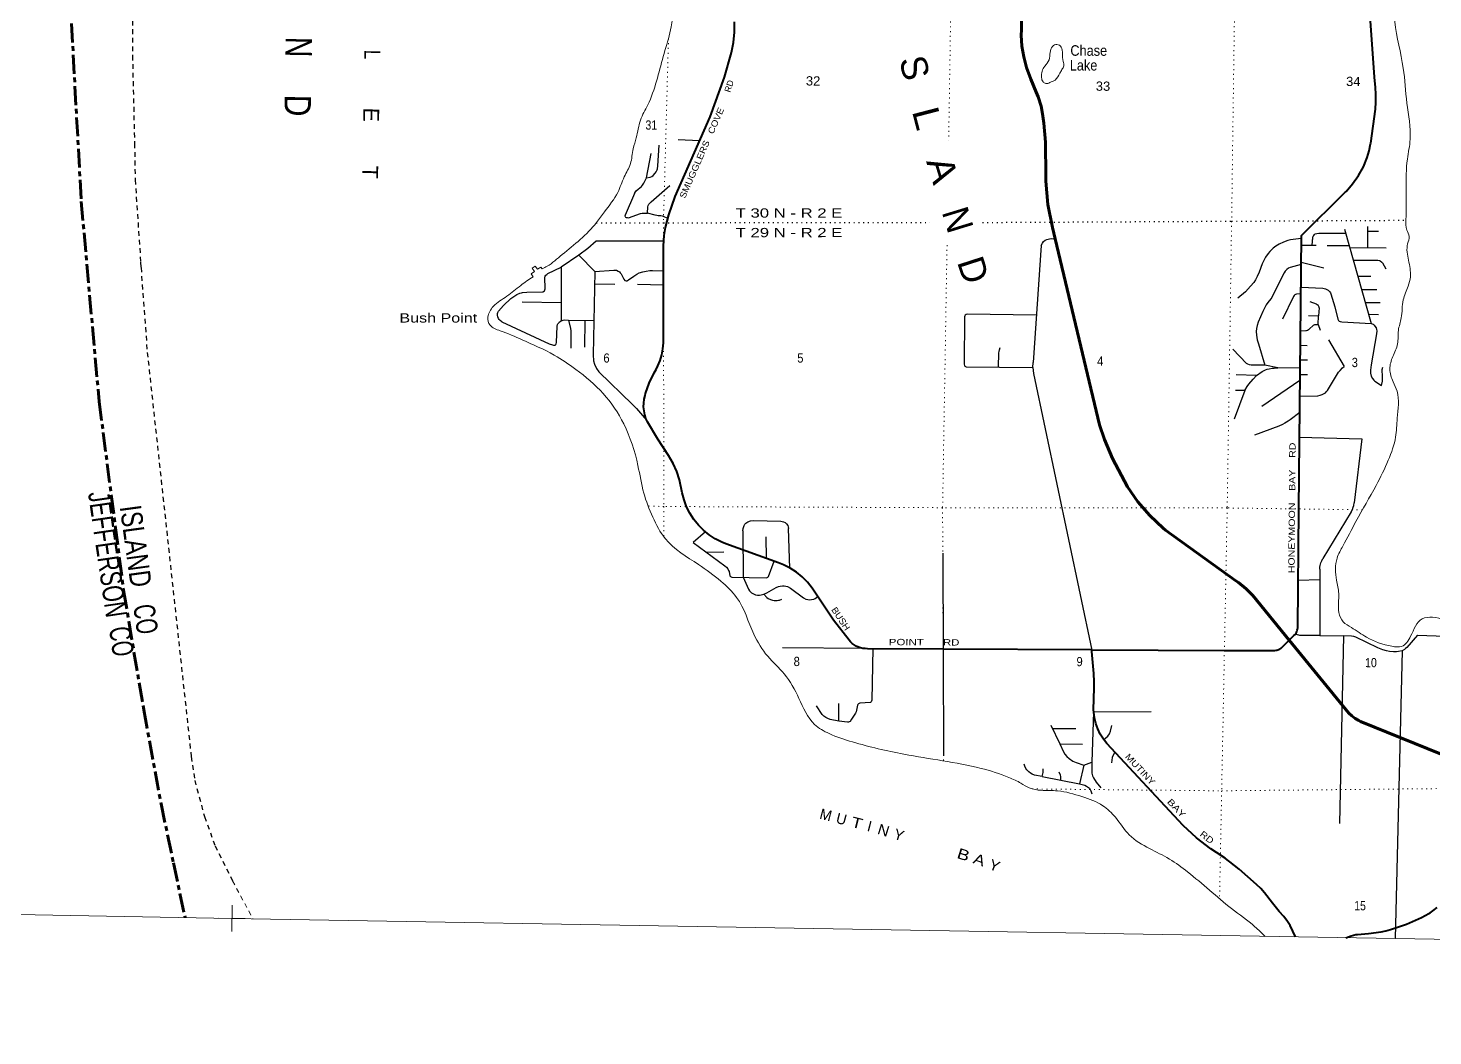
# Model space of a CAD drawing. Header units: feet. Extents: x -493433 to -244333, y 184684 to 373072.
# Drawn here: x -404579 to -377997, y 184934 to 204018 of the extents above; entities that cross this region are included whole.
import ezdxf
from ezdxf.enums import TextEntityAlignment as Align

# ---------------------------------------------------------------- set-up
doc = ezdxf.new("R2010")
doc.units = ezdxf.units.FT
doc.header["$LTSCALE"] = 60
for name, pattern in [('DOTTED', [1.5, 0.3, -1.2]), ('LONG_DASH_SHORT_DASH', [9.9, 6, -1.2, 1.5, -1.2]), ('SHORT_DASHED', [2.7, 1.5, -1.2])]:
    doc.linetypes.add(name, pattern=pattern)
for name, color, linetype, lineweight in [('11', 7, 'LONG_DASH_SHORT_DASH', 60), ('12', 7, 'LONG_DASH_SHORT_DASH', 13), ('23', 7, 'Continuous', 70), ('26', 7, 'Continuous', 40), ('27', 7, 'Continuous', 13), ('29', 7, 'Continuous', 25), ('33', 7, 'SHORT_DASHED', 25), ('39', 7, 'Continuous', 13), ('4', 7, 'Continuous', 13), ('41', 7, 'Continuous', 13), ('6', 7, 'DOTTED', 25), ('7', 7, 'DOTTED', 13)]:
    doc.layers.add(name, color=color, linetype=linetype, lineweight=lineweight)
doc.layers.add('42', color=7, linetype='Continuous')

msp = doc.modelspace()

# ---------------------------------------------------------------- linework, layer by layer
at = {"layer": '11'}
msp.add_lwpolyline([(-404160.52, 220592.79), (-404150.71, 217746.81), (-404126.18, 215249.21), (-404067.33, 212260.91), (-403851.54, 205886.88), (-403573.84, 200733.18), (-403573.84, 200733.18), (-403233.6, 196946.51), (-402772.6, 193374.28), (-402390.07, 191107.29), (-402061.5, 189326.08), (-401830.39, 188208.87), (-401606.95, 187175.87)], dxfattribs=at)
at = {"layer": '23'}
for points in [[(-385146.3, 200028.02), (-385197.31, 200240.9), (-385281.52, 200676.84), (-385319.7, 201119.2), (-385321.81, 201211.08), (-385328.89, 201858.27), (-385360.32, 202219.94), (-385382.66, 202394.91), (-385412.43, 202537.34), (-385467.11, 202714.42), (-385502.98, 202806.63), (-385605.95, 203053.79), (-385684.51, 203271.33), (-385739.6, 203471.43), (-385773.48, 203676.19), (-385785.76, 203883.37), (-385783.73, 203987.79), (-385750.63, 205675.76)], [(-380715.39, 192429.8), (-381403.6, 193272.86), (-381533.25, 193402.54), (-381675.74, 193517.96), (-381725.63, 193552.91), (-383056.67, 194510.42), (-383102.01, 194548.37), (-383352.71, 194785.76), (-383577.21, 195048.06), (-383773.07, 195332.38), (-384059.37, 195865.05), (-384213.09, 196227.53), (-384302.63, 196507.37), (-385146.3, 200028.02)], [(-377201.93, 189946.49), (-377251.9, 189974.87), (-377276.57, 189988.88), (-377301.9, 190002.5), (-377632.75, 190180.33), (-377838.5, 190270.18), (-379367.14, 190888.62), (-379398.45, 190904.51), (-379466.4, 190945.71), (-379529.67, 190993.79), (-379587.57, 191048.22), (-380715.39, 192429.8)]]:
    msp.add_lwpolyline(points, dxfattribs=at)
at = {"layer": '26'}
for points in [[(-380715.39, 192429.8), (-380630.1, 192513.51), (-380605.13, 192538.02), (-380586.83, 192563.05), (-380579.61, 192574.67), (-380569.87, 192594.78), (-380562.29, 192615.79), (-380556.95, 192637.48), (-380553.9, 192659.61), (-380553.18, 192681.94), (-380553.2, 192682.98), (-380535.13, 194900.2), (-380481.87, 200092.92), (-379656.72, 200909.18), (-379640.69, 200925.54), (-379515.39, 201069.43), (-379405.81, 201225.63), (-379313.16, 201392.43), (-379238.45, 201567.99), (-379200.21, 201694.54), (-379175.41, 201824.39), (-379173.29, 201840.59), (-379084.52, 202483.1), (-379074.1, 202618.11), (-379077.57, 202764.94), (-379085.52, 202892.28), (-379104.15, 203088.29), (-379197.86, 204418.73)], [(-384453.16, 192245.81), (-387259.38, 192258.81), (-388693.53, 192266.59), (-388738.15, 192267.23), (-388782.46, 192272.52), (-388825.97, 192282.42), (-388868.21, 192296.81), (-388908.71, 192315.54), (-388947.04, 192338.4), (-388982.76, 192365.14), (-389015.5, 192395.47), (-389042.06, 192425.5), (-389340.34, 192808.43), (-389745.45, 193415.55), (-389833.68, 193524.8), (-389932.85, 193624.23), (-390041.86, 193712.75), (-390159.54, 193789.38), (-390284.57, 193853.3), (-390382.11, 193892.37), (-391375.46, 194252.83), (-391453.77, 194285.07), (-391576.31, 194348.11), (-391691.59, 194423.61), (-391798.34, 194510.74), (-391895.41, 194608.56), (-391981.72, 194715.99), (-392056.32, 194831.85), (-392118.41, 194954.87), (-392167.3, 195083.71), (-392202.45, 195216.95), (-392251.25, 195461.01), (-392304.05, 195621.85), (-392373.37, 195776.28), (-392458.45, 195922.63), (-392459.62, 195924.41), (-392664.07, 196233.11), (-392858.05, 196559.33), (-392887.41, 196627.27), (-392909.51, 196697.9), (-392924.1, 196770.45), (-392931.03, 196844.13), (-392930.22, 196918.13), (-392921.68, 196991.65), (-392905.51, 197063.86), (-392895.79, 197095.69), (-392824.72, 197295.72), (-392733.13, 197487.23), (-392697.21, 197550.49), (-392661.07, 197620.17), (-392618.09, 197724.77), (-392586.28, 197833.3), (-392565.99, 197944.55), (-392557.44, 198057.31), (-392556.83, 199896.28), (-392543.18, 200087.69), (-392516.67, 200244.86), (-392455.94, 200483.69), (-392334.13, 200832.14), (-391675.07, 202334.9), (-391399.86, 203085.93), (-391271.92, 203553.36), (-391271.61, 203554.54), (-391231.81, 203746.06), (-391212.26, 203940.69), (-391213.15, 204136.3)], [(-384453.16, 192245.81), (-381938.49, 192234.16), (-381011, 192234.71), (-380986.15, 192234.72), (-380961, 192236.4), (-380950.71, 192237.86), (-380933.51, 192242.18), (-380916.85, 192248.27), (-380900.91, 192256.07), (-380894.17, 192260.29), (-380869.09, 192278.94), (-380844.17, 192303.4), (-380715.39, 192429.8)], [(-380595.3, 186809.12), (-380700.51, 187021.82), (-380750.42, 187102.82), (-380820.22, 187195.1), (-380906.18, 187293.17), (-381034.66, 187446.03), (-381184.42, 187640.78), (-381184.45, 187640.83), (-381255.32, 187726.17), (-381334.71, 187803.64), (-381664.61, 188092.78), (-381838.75, 188232.38), (-381863.7, 188252.38), (-381888.75, 188271.48), (-381927.69, 188301.18), (-382092.41, 188408.56), (-382201.04, 188479.11), (-382471.93, 188684.31), (-382719.88, 188916.69), (-384165.69, 190469.01), (-384232.66, 190555.35), (-384290.24, 190648.22), (-384337.8, 190746.6), (-384374.81, 190849.41), (-384400.87, 190955.52), (-384415.7, 191063.78), (-384418.59, 191110.93), (-384406.49, 191525.16), (-384404.34, 191637.41), (-384415.58, 191798.97), (-384450.59, 192215.26), (-384453.16, 192245.81)], [(-379647.24, 186793.04), (-379544.08, 186829.98), (-379499.52, 186843.06), (-379453.84, 186851.42), (-379426.58, 186854.09), (-379214.77, 186875.3), (-378977.23, 186907.79), (-378884.46, 186924.08), (-378799.67, 186948.01), (-378497.27, 187051.57), (-378214.51, 187175.97), (-378074.49, 187252.21), (-378049.59, 187265.77), (-378024.49, 187283.2), (-378000.14, 187300.11), (-377916.7, 187368.75)]]:
    msp.add_lwpolyline(points, dxfattribs=at)
at = {"layer": '29'}
for p, q in [((-392275.95, 201910.14), (-391872.58, 201889.07)), ((-393104.02, 200888.65), (-393281.79, 200475.6)), ((-379667.76, 200207.52), (-379164.44, 198424.97)), ((-379228.6, 199860.73), (-379225.43, 200260.49)), ((-379222.07, 200175.66), (-379024.46, 200174.99)), ((-392553.6, 199983.5), (-393830.65, 199982.3)), ((-385407.36, 199904.28), (-385562.9, 197685.13)), ((-380483.33, 199910.59), (-380206.88, 199908.99)), ((-380284.25, 199909.35), (-380269.89, 200048.63)), ((-380153.61, 200134.55), (-379642.13, 200132.6)), ((-379999.12, 199899.24), (-379583.13, 199899.97)), ((-394155.27, 199719.19), (-393855.58, 199409.06)), ((-379571.92, 199863.5), (-378883.57, 199857.96)), ((-394492.88, 199489.34), (-394490.47, 198475.74)), ((-393855.58, 199409.06), (-393888.83, 197832.38)), ((-380488.64, 199587.39), (-380060.98, 199477.74)), ((-379502.26, 199626.7), (-379036.27, 199622.95)), ((-393860.8, 199174.86), (-393476.11, 199167.75)), ((-393046.32, 199166.31), (-392557.02, 199154.44)), ((-380492.07, 199109.85), (-380077.66, 199091.84)), ((-379417.02, 199320.82), (-379168.32, 199319.13)), ((-379347.35, 199069.48), (-379055.28, 199069.87)), ((-394489.58, 198818.54), (-395232.34, 198826.52)), ((-385506.7, 198580.7), (-386809.23, 198600.88)), ((-380348.59, 198577.52), (-380160.45, 198567.43)), ((-380170.61, 198406.99), (-380160.45, 198567.43)), ((-380151.11, 198719.19), (-380161.32, 198571.93)), ((-379272.07, 198822.5), (-378994.7, 198821.03)), ((-379209.86, 198598.54), (-379028.78, 198595.16)), ((-395611.85, 198458.81), (-394719.75, 198041.39)), ((-394355.19, 198489.71), (-393875.03, 198482.44)), ((-394046.54, 198483.27), (-394050.58, 197973.02)), ((-386858.3, 198550.22), (-386863.6, 197652.05)), ((-379974.91, 198116.17), (-379678.24, 197613.05)), ((-380503.51, 198011.37), (-380374.15, 198009.69)), ((-386826.34, 197605.78), (-385564.51, 197589.75)), ((-385564.51, 197589.75), (-385562.9, 197685.13)), ((-385564.51, 197589.75), (-385554.16, 197479.17)), ((-380929.1, 197584.31), (-381176.69, 197633.94)), ((-380512.27, 197577.95), (-380929.1, 197584.31)), ((-380509.76, 197736.85), (-380371.66, 197735.96)), ((-385554.16, 197479.17), (-384452.69, 192240.26)), ((-381333.46, 197441.09), (-381721.59, 197451.81)), ((-380513.52, 197345.27), (-381234, 196850.23)), ((-380513.53, 197460.29), (-380370.43, 197459.74)), ((-381556.81, 197153.04), (-381756.49, 196612.14)), ((-381556.81, 197153.04), (-381729.99, 197155.07)), ((-379544.98, 194857.37), (-380079.17, 193974.98)), ((-390605.17, 193974.12), (-390612.33, 194387.68)), ((-390163.59, 193794.49), (-390189.19, 194543.82)), ((-391742.34, 194096.45), (-391415.7, 194099.36)), ((-387271.38, 194076.46), (-387255.64, 190239.54)), ((-390566.92, 193634.63), (-390459.71, 193921.13)), ((-391260.76, 193619.44), (-390609.3, 193610.49)), ((-380546.16, 193561.88), (-380136.81, 193574.32)), ((-380137.66, 193772.14), (-380136.81, 193574.32)), ((-380137.23, 193574.4), (-380134.94, 192517.34)), ((-380134.94, 192517.34), (-379686.52, 192510.53)), ((-379686.52, 192510.53), (-379767.04, 188955.82)), ((-378287.25, 192519.59), (-377208.78, 192484.98)), ((-388743.62, 192269.76), (-390303.31, 192284.33)), ((-388593.12, 192267.52), (-388615.4, 191289.27)), ((-378580.84, 192227.33), (-378709, 186777.15)), ((-389235.79, 190896.51), (-389238.99, 191228.84)), ((-384417.15, 191070.93), (-384449.73, 190114.9)), ((-384417.15, 191070.93), (-383325.87, 191076.26)), ((-385224.71, 190816.94), (-385055.61, 190464.3)), ((-385195.85, 190758.09), (-384751, 190754.58)), ((-385055.61, 190464.3), (-384624.21, 190458.77)), ((-384603.16, 190058.81), (-384449.73, 190114.9)), ((-384603.16, 190058.81), (-384682.38, 189707.37))]:
    msp.add_line(p, q, dxfattribs=at)
for points in [[(-392876.99, 201182.04), (-392809.23, 201192.8), (-392777.34, 201206.63), (-392750.77, 201226.83), (-392710.38, 201268.31), (-392691.25, 201298.08), (-392676.37, 201331.05), (-392669.99, 201351.25), (-392662.55, 201409.74), (-392638.1, 201798.96)], [(-393104.02, 200888.65), (-393086.64, 200919.51), (-393073.89, 200936.52), (-393037.75, 200969.49), (-392973.98, 201020.53), (-392952.72, 201043.93), (-392930.4, 201080.09), (-392876.99, 201182.04), (-392786.37, 201642.64)], [(-392860.28, 200513.52), (-392850.14, 200636.63), (-392842.7, 200661.09), (-392831.01, 200683.42), (-392809.75, 200710.01), (-392788.49, 200730.21), (-392433.49, 201038.61)], [(-393281.79, 200475.6), (-393285.4, 200459.03), (-393282.21, 200448.4), (-393274.77, 200438.83), (-393260.95, 200431.38), (-393245.01, 200429.26), (-393226.94, 200428.19), (-393199.3, 200431.38), (-393148.29, 200448.4), (-392988.85, 200507.95), (-392960.15, 200514.33), (-392919.76, 200515.39), (-392860.28, 200513.52)], [(-392475.06, 200413.8), (-392554.13, 200447.33), (-392574.86, 200454.78), (-392605.15, 200460.1), (-392656.17, 200464.35), (-392682.22, 200468.6), (-392715.69, 200474.98), (-392860.28, 200513.52)], [(-393830.65, 199982.3), (-393985.84, 199847.55), (-394155.27, 199719.19), (-394492.88, 199489.34)], [(-385407.36, 199904.28), (-385385.46, 199946.45), (-385362.08, 199976.23), (-385334.44, 199999.62), (-385302.55, 200016.64), (-385251.54, 200029.4), (-385213.27, 200033.65), (-385145.25, 200029.4)], [(-380488.02, 200035.94), (-380692.56, 200007.58), (-380739.33, 199996.94), (-380826.49, 199965.04), (-380903.03, 199926.75), (-380966.81, 199890.59), (-381019.96, 199848.05), (-381083.73, 199788.49), (-381115.62, 199752.33), (-381166.65, 199680.02), (-381230.43, 199552.39), (-381285.7, 199399.25), (-381321.84, 199316.29), (-381355.86, 199252.48), (-381387.75, 199201.43), (-381447.27, 199129.11), (-381545.07, 199022.76), (-381685.38, 198903.64)], [(-380284.25, 199909.35), (-380268.44, 200061.83), (-380259.41, 200079.91), (-380249.84, 200093.73), (-380234.96, 200109.69), (-380221.67, 200119.26), (-380190.31, 200128.83), (-380153.61, 200134.55)], [(-395611.85, 198458.81), (-395643.96, 198479.98), (-395666.81, 198501.24), (-395676.91, 198516.13), (-395692.32, 198552.29), (-395698.17, 198579.94), (-395696.57, 198613.97), (-395688.6, 198635.24), (-395675.31, 198660.76), (-395581.78, 198762.85), (-395445.73, 198894.72), (-395388.33, 198938.32), (-395333.06, 198971.28), (-395271.41, 198998.93), (-395244.84, 199007.44), (-395224.65, 199011.69), (-395143.87, 199018.07), (-394846.26, 199022.33), (-394834.03, 199025.52), (-394825.53, 199029.77), (-394810.12, 199043.6), (-394800.02, 199060.61), (-394795.24, 199079.75), (-394799.49, 199298.82), (-394793.64, 199321.15), (-394782.48, 199339.23), (-394764.95, 199355.18), (-394742.09, 199371.14), (-394492.88, 199489.34)], [(-393855.58, 199409.06), (-393497.98, 199437.07), (-393466.63, 199437.06), (-393446.96, 199432.81), (-393412.95, 199417.92), (-393389.04, 199400.91), (-393373.09, 199384.96), (-393357.68, 199364.75), (-393306.66, 199264.79), (-393290.19, 199241.39), (-393279.56, 199236.08), (-393264.14, 199232.89), (-393245.55, 199233.95), (-393234.92, 199238.2), (-393215.25, 199249.9), (-393119.59, 199322.21), (-393061.67, 199358.37), (-393013.3, 199381.77), (-392943.69, 199405.16), (-392885.76, 199417.92), (-392814.01, 199427.49), (-392762.46, 199428.56), (-392558.02, 199418.81)], [(-380489.89, 199543.84), (-380695.21, 199487.53), (-380729.75, 199471.59), (-380758.99, 199447.12), (-380789.27, 199417.35), (-380814.26, 199383.31), (-381028.98, 198947.26), (-381047.04, 198915.37), (-381065.13, 198889.83), (-381122.53, 198821.76), (-381153.34, 198774.98), (-381216.07, 198651.6), (-381303.23, 198447.4), (-381323.95, 198383.61), (-381333, 198328.29), (-381338.3, 198272.99), (-381335.12, 198204.92)], [(-379036.27, 199622.95), (-379008.82, 199618.34), (-378991.81, 199609.83), (-378963.11, 199585.37), (-378953.55, 199575.79), (-378884.45, 199457.74)], [(-380493.22, 198986.38), (-380578.82, 198978.09), (-380596.35, 198972.77), (-380609.11, 198965.33), (-380619.74, 198954.69), (-380634.09, 198935.55), (-380844.56, 198508.01)], [(-380328.35, 198839.84), (-380208.34, 198794.12), (-380193.99, 198787.21), (-380181.44, 198778.08)], [(-380077.66, 199091.84), (-380055.3, 199087.64), (-380028.72, 199079.13), (-379979.82, 199053.6), (-379966.01, 199042.97), (-379950.06, 199025.95), (-379936.25, 199007.87), (-379926.67, 198987.66), (-379854.38, 198738.79), (-379792.73, 198504.82), (-379783.7, 198483.55), (-379771.47, 198470.79), (-379750.75, 198460.16), (-379722.58, 198455.9), (-379164.44, 198424.97)], [(-386809.23, 198600.88), (-386829.4, 198595.88), (-386846.93, 198583.12), (-386854.91, 198570.35), (-386858.3, 198550.22)], [(-380151.11, 198719.19), (-380151.73, 198733.5), (-380155.99, 198747.32), (-380161.83, 198759.56), (-380170.34, 198769.13), (-380181.44, 198778.08)], [(-394719.75, 198041.39), (-394657.05, 198017.38), (-394637.92, 198012.06), (-394623.04, 198012.06), (-394607.1, 198016.32), (-394594.34, 198025.89), (-394585.84, 198039.71), (-394581.59, 198062.04), (-394567.77, 198373.63), (-394561.39, 198404.47), (-394552.89, 198420.42), (-394531.63, 198444.88), (-394522.07, 198453.39), (-394490.47, 198475.74)], [(-394490.47, 198475.74), (-394455.11, 198486.36), (-394425.34, 198490.61), (-394355.19, 198489.71)], [(-394355.19, 198489.71), (-394317.99, 198326.84), (-394309.49, 198283.24), (-394307.36, 198247.08), (-394309.49, 197955.7)], [(-380500.44, 198287.78), (-380399.15, 198292.13), (-380386.12, 198294.79), (-380370.45, 198299.57), (-380351.04, 198308.62), (-380339.62, 198315.53), (-380254.58, 198389.97), (-380241.03, 198399.02), (-380228.01, 198402.74), (-380170.61, 198406.99), (-380128.35, 198296.39)], [(-379164.44, 198424.97), (-379129.87, 198410.19), (-379110.21, 198395.3), (-379092.67, 198376.16), (-379071.94, 198339.99), (-379062.9, 198312.34), (-379057.06, 198282.56), (-379061.31, 198229.38), (-379167.61, 197644.42), (-379180.37, 197538.07), (-379178.24, 197482.76), (-379163.36, 197427.46), (-379142.1, 197384.91), (-379116.59, 197353.01), (-379094.26, 197333.86), (-378966.78, 197251.96), (-378951.82, 197332.8), (-378950.76, 197367.9), (-378952.89, 197442.35), (-378959.26, 197525.31), (-378956.07, 197556.14), (-378944.38, 197597.63)], [(-381335.12, 198204.92), (-381320.23, 198113.46), (-381298.97, 198039.02), (-381176.69, 197633.94)], [(-393888.83, 197832.38), (-393880.08, 197717.49), (-393864.14, 197653.69), (-393824.81, 197570.74), (-393779.11, 197509.06), (-393141.37, 196892.27), (-393066.96, 196815.7), (-392877.77, 196594.5)], [(-386217.7, 197600.5), (-386211.32, 197866.36), (-386207.07, 197896.14), (-386198.57, 197923.79), (-386185.81, 197970.58)], [(-381176.69, 197633.94), (-381407.4, 197633.78), (-381434.5, 197635.91), (-381469.05, 197644.42), (-381500.41, 197655.06), (-381526.45, 197669.94), (-381783.7, 197935.83)], [(-386863.6, 197652.05), (-386861.01, 197631.34), (-386853.31, 197617.52), (-386842.94, 197609.54), (-386826.34, 197605.78), (-386826.34, 197605.78)], [(-381333.46, 197441.09), (-381226.15, 197515.73), (-381166.62, 197546.57), (-381133.67, 197558.27), (-381095.4, 197566.78), (-381040.13, 197577.42), (-381001.86, 197581.67), (-380929.1, 197584.31)], [(-380514.13, 197047.28), (-380176.41, 197055.21), (-380127.51, 197065.85), (-380089.25, 197080.74), (-380031.84, 197112.64), (-380008.46, 197133.92), (-379991.45, 197155.19), (-379783.1, 197499.78), (-379753.34, 197535.94), (-379708.69, 197586.99), (-379678.24, 197613.05)], [(-381556.81, 197153.04), (-381508.37, 197230.69), (-381477.55, 197275.36), (-381397.82, 197370.02), (-381333.46, 197441.09)], [(-380517.87, 196738.71), (-380699.95, 196598.95), (-380735.56, 196574.48), (-380797.75, 196537.26), (-380845.05, 196510.67), (-380910.42, 196479.83), (-381371.77, 196311.79)], [(-380524.39, 196269.96), (-379342.02, 196243.4), (-379486.61, 195025.56)], [(-379544.98, 194857.37), (-379520.13, 194902.72), (-379503.12, 194945.26), (-379495.68, 194975.04), (-379486.61, 195025.56)], [(-391055.34, 194500.8), (-391047.78, 194545.24), (-391029.18, 194597.35), (-391014.83, 194623.94), (-390999.95, 194640.95), (-390959.03, 194669.66), (-390911.73, 194685.62), (-390850.62, 194690.93), (-390334.04, 194680.3), (-390282.48, 194671.79), (-390251.14, 194654.77), (-390226.15, 194632.44), (-390204.37, 194599.47), (-390194.26, 194572.89), (-390189.19, 194543.82)], [(-391763.23, 194477.91), (-391995.41, 194279.69), (-391393.49, 193837.2)], [(-391055.34, 194500.8), (-391049.7, 193618.01), (-390950.14, 193395.38)], [(-391393.49, 193837.2), (-391365.05, 193808.28), (-391340.08, 193776.38), (-391323.6, 193749.79), (-391314.57, 193727.46), (-391297.56, 193648.76), (-391292.78, 193637.07), (-391285.34, 193631.75), (-391274.71, 193624.31), (-391260.76, 193619.44)], [(-380137.66, 193772.14), (-380133.99, 193809.43), (-380130.8, 193839.21), (-380115.92, 193892.39), (-380101.04, 193931.74), (-380079.17, 193974.98)], [(-390609.3, 193610.49), (-390594.97, 193613.67), (-390582.22, 193620.05), (-390572.65, 193627.49), (-390566.92, 193634.63)], [(-390950.14, 193395.38), (-390927.13, 193359.5), (-390892.05, 193326.53), (-390854.85, 193305.26), (-390812.33, 193289.31), (-390775.13, 193280.81), (-390737.93, 193279.74), (-390707.1, 193284), (-390657.65, 193297.84)], [(-390657.65, 193297.84), (-390599.75, 193326.54), (-390421.18, 193423.31), (-390376.54, 193442.46), (-390345.72, 193453.09), (-390306.39, 193459.47), (-390272.37, 193458.41), (-390239.42, 193452.03), (-390207.54, 193441.39), (-390154.39, 193409.49), (-389904.6, 193226.57), (-389863.15, 193207.43), (-389823.82, 193195.73), (-389787.68, 193193.61), (-389757.92, 193195.73), (-389713.28, 193203.18), (-389687.77, 193213.81), (-389636.75, 193252.1)], [(-390657.65, 193297.84), (-390598.69, 193235.08), (-390572.11, 193214.87), (-390528.53, 193195.73), (-390495.58, 193187.22), (-390459.44, 193181.9), (-390402.05, 193180.84), (-390378.66, 193182.97), (-390359.53, 193188.28), (-390315.95, 193202.11)], [(-380134.94, 192517.34), (-380512.38, 192519.4), (-380535.77, 192521.52), (-380561.28, 192527.91), (-380600.61, 192543.86)], [(-378580.84, 192227.33), (-378650.06, 192210.98), (-378686.73, 192207.79), (-378740.41, 192208.85), (-378816.42, 192216.29), (-378876.47, 192226.93), (-378941.84, 192243.95), (-379041.76, 192280.1), (-379452.06, 192486.43), (-379492.46, 192499.18), (-379537.1, 192505.57), (-379686.52, 192510.53)], [(-378287.25, 192519.59), (-378491.16, 192288.61), (-378512.42, 192267.34), (-378535.8, 192251.38), (-378580.84, 192227.33)], [(-389235.79, 190896.51), (-389405.03, 190928.41), (-389448.61, 190942.23), (-389484.75, 190962.44), (-389521.95, 190987.96), (-389552.77, 191018.8), (-389662.25, 191184.7)], [(-388615.4, 191289.27), (-388623.77, 191261.28), (-388631.74, 191252.77), (-388640.78, 191246.39), (-388840.61, 191237.88), (-388863.99, 191225.12), (-388879.4, 191211.29), (-388885.25, 191197.47), (-388912.89, 191071.98), (-388922.98, 191048.58), (-388995.79, 190929.48), (-389025.56, 190889.07), (-389039.9, 190878.43), (-389055.32, 190874.18), (-389074.45, 190874.18), (-389235.79, 190896.51)], [(-384225.88, 190548.13), (-384150.99, 190612.57), (-384119.1, 190657.24), (-384099.96, 190701.9), (-384074.45, 190810.38)], [(-385055.61, 190464.3), (-384986.45, 190314.8), (-384960.94, 190268), (-384922.67, 190227.59), (-384878.03, 190187.18), (-384807.87, 190138.26), (-384744.1, 190108.48), (-384603.16, 190058.81)], [(-385390.52, 189845.93), (-385537.05, 189874.53), (-385579.56, 189890.48), (-385611.45, 189909.62), (-385645.47, 189935.14), (-385682.67, 189975.56), (-385698.61, 189997.89), (-385718.81, 190043.62), (-385732.63, 190082.97)], [(-384449.73, 190114.9), (-384451.79, 189997.89), (-384447.54, 189906.43), (-384436.91, 189857.51), (-384422.03, 189823.48), (-384371.01, 189740.53), (-384281.72, 189629.93)], [(-384018.45, 190306.7), (-384053.2, 190238.23), (-384063.83, 190206.32), (-384078.71, 190104.23)], [(-385390.52, 189845.93), (-385372.29, 189923.45), (-385369.1, 189948.97), (-385369.1, 189990.44)], [(-385390.52, 189845.93), (-385038.34, 189776.58), (-384682.38, 189707.37)], [(-385038.34, 189776.58), (-385037.47, 189845.81), (-385044.91, 189873.46), (-385071.48, 189927.7)], [(-384682.38, 189707.37), (-384580.93, 189680.98), (-384549.58, 189666.08), (-384530.98, 189653.32), (-384496.65, 189622.58), (-384487.4, 189610.78), (-384470.93, 189576.75), (-384447.54, 189515.07)]]:
    msp.add_lwpolyline(points, dxfattribs=at)
at = {"layer": '33', "lineweight": 13}
msp.add_line((-400709.5, 187871.52), (-400324.63, 187152.92), dxfattribs=at)
at = {"layer": '33'}
msp.add_lwpolyline([(-402623.43, 221141.35), (-402554.78, 219848.29), (-402537.61, 218091.53), (-402515.53, 216863.45), (-402527.81, 215039.29), (-402544.96, 213266.47), (-402559.67, 210881.56), (-402579.3, 208506.47), (-402598.91, 206101.94), (-402603.81, 203496.22), (-402564.58, 201832.68), (-402552.32, 201143.21), (-402449.33, 199583.93), (-402441.97, 199483.33), (-402324.26, 197877.45), (-401491.92, 190222.06), (-401426.71, 189773.19), (-401240.34, 189086.18), (-401039.25, 188531.67), (-400709.5, 187871.52)], dxfattribs=at)
at = {"layer": '39'}
msp.add_lwpolyline([(-394850, 199457.44), (-394875.95, 199491.98), (-394942.86, 199452.13), (-394982.23, 199512.96), (-395039.55, 199473.1), (-394995.66, 199410.16), (-395056.56, 199364.21), (-395024.7, 199309.43)], dxfattribs=at)
for points in [[(-395885.85, 216207.95), (-395885.63, 216200.15), (-395870.32, 216095.03), (-395869.58, 215933.5), (-395882.71, 215804.38), (-395969.97, 215742.49), (-395991, 215635.65), (-396080.61, 215531.37), (-396269.63, 215359.25), (-396390.25, 215162.35), (-396519.12, 214941.28), (-396595.56, 214717.78), (-396635.54, 214510.13), (-396674.6, 214419.59), (-396650.79, 214368.92), (-396726.83, 214193.87), (-396806.93, 214016.83), (-396874.75, 213861.9), (-396931.15, 213874.47), (-396990.8, 213986), (-396995.43, 214165.74), (-396999.53, 214412.11), (-396974.07, 214569.39), (-396896.44, 214689.91), (-396820.69, 214826.6), (-396766.34, 215064.42), (-396752.73, 215254.11), (-396713.21, 215403.2), (-396672.23, 215481.62), (-396739.64, 215482.5), (-396801.43, 215474.58), (-396826.99, 215305.18), (-396859.5, 215022.77), (-396947.92, 214813.49), (-397052.06, 214658.86), (-397125.82, 214518.12), (-397180.65, 214219.73), (-397188.94, 213937.12), (-397104.87, 213597.23), (-396566.93, 212983.13), (-395988.82, 212600.91), (-395615.7, 212323.31), (-395364.12, 211986.11), (-395178.65, 211455.61), (-395194.62, 210967.11), (-395240.74, 210749.42), (-395235.39, 210660.54), (-395134.96, 210603.19), (-394960.36, 210482.66), (-394260.09, 209982.35), (-393655.3, 209402.03), (-393145.8, 208763.93), (-392974.63, 208465.75), (-392555.77, 207594.16), (-392417.92, 207165), (-392373.74, 206883.99), (-392425.65, 206189.83), (-392401.17, 205715.14), (-392349.57, 204842.47), (-392433.49, 203928.49), (-392560.12, 203481.27), (-392853.94, 202562.92), (-392989.38, 202277.3), (-393070.74, 201940.76), (-393128.89, 201733.26), (-393181.57, 201451.01), (-393298.57, 201201.58), (-393419.95, 200907.77), (-393671.06, 200540.29), (-393821.98, 200337.58), (-394474.54, 199729.02)], [(-380374.14, 206046.4), (-380030.31, 205892.2), (-379871.81, 205777.86), (-379725.76, 205619.19), (-379567.07, 205529.08), (-379412.52, 205424.86), (-379085.95, 205383.87), (-378862.53, 205313.42), (-378849.12, 205222.45), (-378900.43, 205113.83), (-378881.82, 204915.81), (-378763.75, 204537.29), (-378718.48, 204139.16), (-378557.97, 203259.55), (-378488.54, 202598.75), (-378427.4, 201911.76), (-378478.79, 201538.63), (-378506.05, 200389.98), (-378491.46, 200194.01), (-378446.01, 200072.5), (-378475.37, 199933.42), (-378457.65, 199622.33), (-378423.81, 199309.1), (-378465.56, 199133.77), (-378558.46, 198870.01), (-378595.46, 198529.08), (-378649.79, 198293.28), (-378665.93, 198039.01), (-378754.62, 197797.43), (-378812.99, 197561.66), (-378750.32, 197320.88), (-378675.06, 197142.6), (-378671.05, 196629.71), (-378702.12, 196274.6), (-378840.79, 195835.55), (-379070.57, 195358.87), (-379453.31, 194677.47), (-379699.15, 194211.02), (-379809.93, 193981.73), (-379819.31, 193561.83), (-379778.91, 193313.15), (-379773.72, 192949.67), (-379694.39, 192775.39), (-379539.87, 192667.13), (-379250.76, 192483.09), (-378773.88, 192311.66), (-378588.25, 192310.17), (-378419.26, 192500.63), (-378198.71, 192832), (-378004.75, 192862.75), (-377547.83, 192719.75), (-376814.4, 192584.63), (-376227.43, 192555.67), (-376034.93, 192657.1), (-375816.8, 192938.02), (-375574.38, 193226.82), (-375343.76, 193556.1), (-375020.15, 193904.82), (-374386.03, 194479.2), (-374055.78, 194902.57), (-373883.44, 195260.59), (-373823.75, 195663.93), (-373821.47, 195950.62), (-373678.33, 196189.75), (-373349.2, 196726.2), (-373249.71, 197058.55), (-373101.25, 197459.16), (-373013.07, 197892.56), (-372960.98, 198354.52), (-372806.17, 198791.42), (-372468.03, 199446.92), (-372316.9, 199675.89), (-372137.62, 199890.49), (-372064.81, 200166.52), (-372010.41, 200410.39), (-371922.28, 200583.33), (-371898.16, 200825.43), (-371723.71, 201195.54), (-371657.99, 201849.2), (-371661.48, 202172.29), (-371745.77, 202485.93), (-371730.6, 202871.45), (-371803.08, 203146.64), (-372010.77, 203420.89), (-372331.38, 203704.12), (-372420.64, 203898.68), (-372371.17, 204029.52), (-372283.36, 204162.08), (-372273.97, 204327.57), (-372306.47, 204555.99), (-372271.69, 204870.69), (-372325.72, 205182.07), (-372516.86, 205506.66), (-372602.29, 205674.94), (-372675.09, 205909.74), (-372935.13, 206452.95), (-372972.07, 206628.91)], [(-385142.01, 203031.88), (-385054.21, 203162.42), (-385017.32, 203234.81), (-384980.47, 203301.14), (-384993.91, 203388.07), (-385006.89, 203531.53), (-385030.1, 203658.93), (-385110.42, 203708.03), (-385193.45, 203670.34), (-385238.74, 203557.63), (-385260.02, 203418.48), (-385339.67, 203297.98), (-385392.9, 203201.49), (-385401.92, 203082.43), (-385374.32, 202999.43), (-385322.1, 202968.72), (-385243.27, 202986.26), (-385142.01, 203031.88)], [(-394474.54, 199729.02), (-394758.8, 199507.19), (-394850, 199457.44)], [(-395024.7, 199309.43), (-395256.04, 199145.73), (-395517.96, 198941.89), (-395775.78, 198746.09), (-395878.26, 198545), (-395837.11, 198391.22), (-395646.24, 198286.71), (-395231.92, 198115.79), (-394622.8, 197826.19), (-394215.31, 197556.39), (-393694.32, 197095.88), (-393307.4, 196523.38), (-393039.23, 195733.77), (-392928.34, 195211.95), (-392758.4, 194758.3), (-392521.51, 194350.55), (-391891.8, 193858.88), (-391470.54, 193544.54), (-391172.32, 193237.26), (-390844.9, 192540.05), (-390583.87, 192122.01), (-390269.72, 191788.35), (-389992.9, 191325.77), (-389696.15, 190832.74), (-389423.1, 190658.91), (-388976.39, 190499.85), (-388007.64, 190267.93), (-386546.82, 189999.75), (-386019.49, 189829.94), (-385792.35, 189719.08), (-385635.66, 189630.99), (-385410.03, 189584.76), (-385097.34, 189574.17), (-384638.13, 189465.48), (-384241.99, 189292.68), (-384005.61, 189074.74), (-383741.89, 188741.48), (-383358.54, 188481.97), (-382982.77, 188283.09), (-382637.63, 188040.04), (-381805.73, 187344.83), (-381364.52, 187002.07), (-381170.53, 186818.76)]]:
    msp.add_spline(points, degree=3, dxfattribs=at)
at = {"layer": '4'}
for p, q in [((-400717.92, 187409.98), (-400726.51, 186910.05)), ((-400472.25, 187155.72), (-400972.18, 187164.32))]:
    msp.add_line(p, q, dxfattribs=at)
msp.add_lwpolyline([(-489136.84, 372822.34), (-458570.27, 372170.54), (-428002.84, 371560.78), (-397434.59, 370993.07), (-366865.58, 370467.41), (-336295.9, 369983.8), (-305725.57, 369542.24), (-275154.66, 369142.74), (-244583.22, 368785.28), (-246606.46, 184933.95), (-277430.78, 185294.37), (-308254.58, 185697.19), (-339077.78, 186142.4), (-369900.35, 186630.01), (-400722.22, 187160.02), (-431543.33, 187732.42), (-462363.63, 188347.22), (-493183.05, 189004.41)], close=True, dxfattribs=at)
msp.add_lwpolyline([(-489136.84, 372822.34), (-458570.27, 372170.54), (-428002.84, 371560.78), (-397434.59, 370993.07), (-366865.58, 370467.41), (-336295.9, 369983.8), (-305725.57, 369542.24), (-275154.66, 369142.74), (-244583.22, 368785.28), (-246606.46, 184933.95), (-277430.78, 185294.37), (-308254.58, 185697.19), (-339077.78, 186142.4), (-369900.35, 186630.01), (-400722.22, 187160.02), (-431543.33, 187732.42), (-462363.63, 188347.22), (-493183.05, 189004.41)], close=True, dxfattribs=at)
at = {"layer": '6'}
for points in [[(-393827.11, 200331.54), (-392556.82, 200333.45), (-387516.68, 200334.56)], [(-386518.83, 200338.01), (-381805.47, 200362.02), (-378505.88, 200379.81)]]:
    msp.add_lwpolyline(points, dxfattribs=at)
at = {"layer": '7'}
for points in [[(-386660.55, 226124.39), (-386761.36, 221741.86), (-386858.92, 216462.28), (-386961.25, 211034.12), (-387099.12, 205760.92), (-387159.17, 201888.64)], [(-381539.16, 214833.74), (-381610.41, 210968.84), (-381733.11, 205671.69), (-381805.47, 200362.02), (-381888.87, 194931.29), (-381993.87, 189575.44), (-382034.27, 187533.93)], [(-392460.89, 203821.57), (-392556.82, 200333.45), (-392548.98, 194958.52), (-392551.48, 194379.04)], [(-387190.45, 199909.7), (-387274.48, 194936.27), (-387256.23, 190131.62)], [(-379331.82, 194896.63), (-381888.87, 194931.29), (-387274.48, 194936.27), (-392548.98, 194958.52), (-392846.07, 194969.11)], [(-385579.27, 189610.77), (-381993.87, 189575.44), (-376632.01, 189629.2), (-375772.42, 189634.98)]]:
    msp.add_lwpolyline(points, dxfattribs=at)

# ---------------------------------------------------------------- texts
at = {"layer": '12'}
for s, rotation, width, p in [('JEFFERSON', 278.273, 0.75, (-403446.27, 195214.26)), ('ISLAND', 277.773, 0.8, (-402844.75, 194953.91)), ('CO', 278.273, 0.7, (-402591.89, 193077.64)), ('CO', 278.273, 0.7, (-403049.24, 192655.87))]:
    msp.add_text(s, height=402.9, rotation=rotation, dxfattribs=dict(at, width=width)).set_placement(p)
at = {"layer": '27'}
msp.add_text('RD', height=120, rotation=71.718, dxfattribs=at).set_placement((-391293.94, 202790.13))
for s, rotation, width, p in [('SMUGGLERS   COVE', 66.319, 1.15, (-392149.6, 200779.83)), ('HONEYMOON    BAY    RD', 89.533, 1.25, (-380614.96, 193694.87)), ('BUSH', 303.714, 1.1, (-389386.88, 193004.29)), ('POINT      RD', 359.689, 1.35, (-388292.22, 192333.26)), ('MUTINY', 312.965, 1.2, (-383831.33, 190212.73)), ('BAY', 312.965, 1.3, (-383035.56, 189358.33)), ('RD', 321.799, 1.2, (-382419.43, 188732.88))]:
    msp.add_text(s, height=120, rotation=rotation, dxfattribs=dict(at, width=width)).set_placement(p)
at = {"layer": '41'}
for s, height, rotation, width, p in [('N', 500, 268.975, 0.8, (-399706.46, 203662.8)), ('L', 300, 268.976, 0.8, (-398215.76, 203518.84)), ('D', 500, 268.975, 0.85, (-399726.27, 202555.12)), ('T', 200, 345.663, 1.3, (-388919.29, 188870.53)), ('N', 200, 342.572, 1.1, (-388421.39, 188733.05)), ('Y', 200, 342.572, 1.05, (-388130.33, 188645.55)), ('B', 200, 342.572, 1.3, (-386909.17, 188271.74)), ('A', 200, 340.938, 1.2, (-386611.9, 188174.85)), ('Y', 200, 339.539, 1.1, (-386327, 188067.79))]:
    msp.add_text(s, height=height, rotation=rotation, dxfattribs=dict(at, width=width)).set_placement(p, align=Align.CENTER)
at = {"layer": '41', "width": 0.9}
for s, p in [('Chase', (-384856.65, 203493.68)), ('Lake', (-384867.52, 203214.77))]:
    msp.add_text(s, height=200, dxfattribs=at).set_placement(p)
at = {"layer": '41'}
for s, height, rotation, p in [('E', 300, 268.975, (-398236.15, 202378.86)), ('T', 300, 268.975, (-398255.57, 201293.2)), ('M', 200, 345.663, (-389508.06, 189023.63)), ('U', 200, 345.663, (-389212.25, 188945.41)), ('I', 200, 345.663, (-388680.51, 188809.51))]:
    msp.add_text(s, height=height, rotation=rotation, dxfattribs=at).set_placement(p, align=Align.CENTER)
at = {"layer": '42'}
for s, rotation, p in [('S', 283.93, (-388045.05, 203206.21)), ('D', 287.959, (-386929.92, 199360.68))]:
    msp.add_text(s, height=500, rotation=rotation, dxfattribs=at).set_placement(p, align=Align.CENTER)
for s, rotation, width, p in [('L', 284.577, 1.1, (-387805.11, 202248.56)), ('A', 287.02, 1.1, (-387515.74, 201261.16)), ('N', 287.02, 0.95, (-387226.5, 200316.26))]:
    msp.add_text(s, height=500, rotation=rotation, dxfattribs=dict(at, width=width)).set_placement(p, align=Align.CENTER)
at = {"layer": '42', "width": 1.3}
msp.add_text('Bush Point', height=175, dxfattribs=at).set_placement((-397552.54, 198442.32))
at = {"layer": '6', "width": 1.35}
for s, p in [('T 30 N - R 2 E', (-391190.24, 200429.64)), ('T 29 N - R 2 E', (-391190.17, 200058.75))]:
    msp.add_text(s, height=175, rotation=0.013, dxfattribs=at).set_placement(p)
at = {"layer": '7'}
for s, width, p in [('32', 1.05, (-389861.81, 202931.89)), ('34', 1.05, (-379640.69, 202921.4)), ('33', 1.05, (-384376.56, 202832.17)), ('31', 0.85, (-392897.7, 202096)), ('6', 0.9, (-393692.82, 197683.78)), ('5', 0.9, (-390025.23, 197684.2)), ('4', 0.9, (-384350.53, 197626.65)), ('3', 0.9, (-379533.58, 197599.25)), ('8', 0.9, (-390093.6, 191938.14)), ('9', 0.9, (-384740.75, 191935.28)), ('10', 0.85, (-379280.05, 191916.98)), ('15', 0.85, (-379486.49, 187313.38))]:
    msp.add_text(s, height=175, rotation=359.539, dxfattribs=dict(at, width=width)).set_placement(p)

doc.saveas('drawing.dxf')
